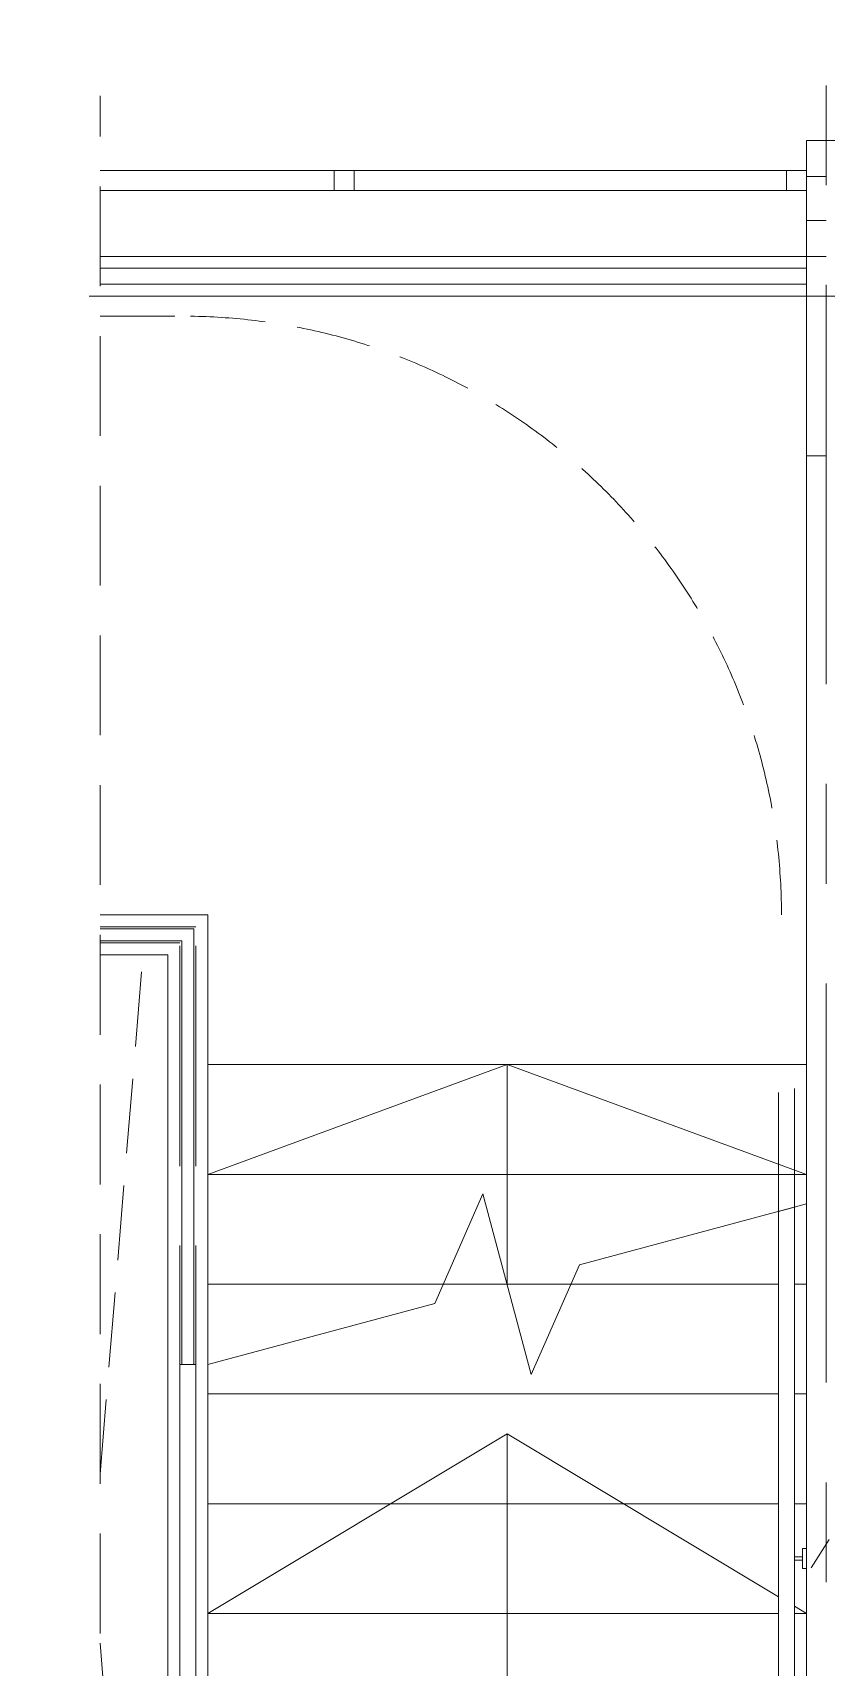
# Model space of a CAD drawing. Header units: millimetres. Extents: x -1834842 to 700335, y -490313101 to 518363.
# Drawn here: x -1243711 to -1241722, y 320934 to 325030 of the extents above; entities that cross this region are included whole.
import ezdxf

# ---------------------------------------------------------------- set-up
doc = ezdxf.new("R2010")
doc.units = ezdxf.units.MM
doc.header["$LTSCALE"] = 0.5
for name, pattern in [('IDA - Grid Line', [3500, 2000, -500, 500, -500]), ('IDA - Hidden 065', [537.5, 375, -162.5]), ('IDA - Hidden 2-1', [750, 500, -250]), ('Overhead', [992.1875, 595.3125, -396.875])]:
    doc.linetypes.add(name, pattern=pattern)
doc.layers.add('0-1', color=8, linetype='Continuous', lineweight=5)
doc.layers.add('S-_COLN----_E-2', color=7, linetype='Continuous', lineweight=9)
doc.layers.add('0-LOWER ROOF', color=7, linetype='Continuous')
for name, color, linetype, lineweight, true_color in [('A-_DETA----_ED-3', 6, 'IDA - Hidden 065', 9, 0xff00ff), ('A-_DETA----_ED-4', 1, 'IDA - Hidden 065', 9, 0xff0000), ('A-_DETA----_ED-5', 6, 'IDA - Hidden 2-1', 9, 0xff00ff), ('A-_HANR----_E', 6, 'Continuous', 9, 0xff00ff), ('A-_HANR----_E3', 6, 'Continuous', 9, 0xff00ff), ('A-_HANR----_E3-1', 6, 'Overhead', 9, 0xff00ff), ('A-_HANR----_E6', 6, 'Continuous', 9, 0xff00ff), ('A-_WALL----_H-2', 9, 'Continuous', 9, 0x808080), ('A-_WALLPRTN_E-1', 6, 'Continuous', 18, 0xff00ff), ('A-_WIND----_E', 6, 'Continuous', 9, 0xff00ff), ('S-_ANOTGRID_E-1', 9, 'IDA - Grid Line', 9, 0x808080), ('S-_STRC----_A', 6, 'Continuous', 9, 0xff00ff), ('S-_STRC----_E', 6, 'Continuous', 9, 0xff00ff)]:
    doc.layers.add(name, color=color, linetype=linetype, lineweight=lineweight, true_color=true_color)

# ---------------------------------------------------------------- blocks, each defined once
blk = doc.blocks.new('1599_DB_A_BLK3_1STGD_R21_rvt-2-BLK 2 LOWER ROOF PLAN')
at = {"layer": 'A-_DETA----_ED-3', "color": 8}
for p, q in [((-169781.4, -29703.1), (-169673.9, -28402.4)), ((-169781.4, -30126.6), (-169673.9, -31427.4))]:
    blk.add_line(p, q, dxfattribs=at)
at = {"layer": 'A-_DETA----_ED-4', "color": 8}
blk.add_line((-169781.4, -26802.4), (-169573.8, -26802.4), dxfattribs=at)
blk.add_arc((-169573.8, -28302.4), 1500, 0, 90, dxfattribs=at)
at = {"layer": 'A-_HANR----_E', "color": 8}
for p, q in [((-168011.4, -29889.9), (-168021.4, -29889.9)), ((-168021.4, -29889.9), (-168021.4, -29939.9)), ((-168021.4, -29939.9), (-168021.4, -29889.9)), ((-168011.4, -29889.9), (-168011.4, -29939.9)), ((-168011.4, -29939.9), (-168011.4, -29889.9)), ((-168021.4, -29910.9), (-168041.4, -29910.9)), ((-168041.4, -29918.9), (-168021.4, -29918.9)), ((-168021.4, -29939.9), (-168011.4, -29939.9))]:
    blk.add_line(p, q, dxfattribs=at)
at = {"layer": 'A-_HANR----_E3', "color": 8}
for p, q in [((-168011.4, -26652.4), (-169781.4, -26652.4)), ((-168011.4, -26652.4), (-168011.4, -26752.4)), ((-168011.4, -26687.4), (-168011.4, -26717.4)), ((-168011.4, -26687.4), (-168011.4, -26717.4)), ((-169781.4, -26752.4), (-168011.4, -26752.4)), ((-169781.4, -28302.4), (-169511.4, -28302.4)), ((-169781.4, -28337.4), (-169546.4, -28337.4)), ((-169781.4, -28337.4), (-169546.4, -28337.4)), ((-169546.4, -28337.4), (-169546.4, -28677.4)), ((-169546.4, -28337.4), (-169546.4, -28677.4)), ((-169511.4, -28302.4), (-169511.4, -28677.4)), ((-169781.4, -28367.4), (-169576.4, -28367.4)), ((-169781.4, -28367.4), (-169576.4, -28367.4)), ((-169576.4, -28367.4), (-169576.4, -28677.4)), ((-169576.4, -28367.4), (-169576.4, -28677.4)), ((-169781.4, -28402.4), (-169611.4, -28402.4)), ((-169611.4, -28402.4), (-169611.4, -28677.4)), ((-169611.4, -28677.4), (-169611.4, -31427.4)), ((-169576.4, -28677.4), (-169576.4, -29428.3)), ((-169576.4, -28677.4), (-169576.4, -29428.3)), ((-169546.4, -28677.4), (-169546.4, -29428.3)), ((-169546.4, -28677.4), (-169546.4, -29428.3)), ((-169511.4, -28677.4), (-169511.4, -31427.4))]:
    blk.add_line(p, q, dxfattribs=at)
at = {"layer": 'A-_HANR----_E3-1', "color": 8}
for p, q in [((-169541.4, -28332.4), (-169781.4, -28332.4)), ((-169541.4, -28677.4), (-169541.4, -28332.4)), ((-169581.4, -28372.4), (-169781.4, -28372.4)), ((-169581.4, -28677.4), (-169581.4, -28372.4)), ((-169581.4, -29428.3), (-169581.4, -28677.4)), ((-169541.4, -29428.3), (-169541.4, -28677.4)), ((-168081.4, -28677.4), (-168041.4, -28677.4)), ((-168081.4, -29045.2), (-168081.4, -28677.4)), ((-168041.4, -29034.5), (-168041.4, -28677.4))]:
    blk.add_line(p, q, dxfattribs=at)
at = {"layer": 'A-_HANR----_E6', "color": 8}
for p, q in [((-168011.4, -26682.4), (-169781.4, -26682.4)), ((-168011.4, -26682.4), (-169781.4, -26682.4)), ((-168011.4, -26722.4), (-168011.4, -26682.4)), ((-168011.4, -26685.1), (-168011.4, -26719.7)), ((-168011.4, -26719.7), (-168011.4, -26685.1)), ((-168011.4, -26722.4), (-169781.4, -26722.4)), ((-169781.4, -26722.4), (-168011.4, -26722.4)), ((-168041.4, -29034.5), (-168081.4, -29045.2)), ((-168041.4, -31152.4), (-168041.4, -29034.5)), ((-168081.4, -31152.4), (-168081.4, -29045.2)), ((-169541.4, -29428.3), (-169581.4, -29428.3)), ((-169581.4, -31427.4), (-169581.4, -29428.3)), ((-169541.4, -31427.4), (-169541.4, -29428.3))]:
    blk.add_line(p, q, dxfattribs=at)
at = {"layer": 'A-_WALL----_H-2', "color": 8}
blk.add_line((-167954.1, -29867.5), (-167999.1, -29938.2), dxfattribs=at)
at = {"layer": 'A-_WALLPRTN_E-1', "color": 8}
for p, q in [((-168011.4, -26362.4), (-166511.4, -26362.4)), ((-168011.4, -26362.4), (-168011.4, -26427.4)), ((-168011.4, -26562.4), (-168011.4, -26427.4)), ((-168011.4, -26562.4), (-167961.4, -26562.4)), ((-168011.4, -26652.4), (-168011.4, -27321.9)), ((-168011.4, -26652.4), (-167961.4, -26652.4)), ((-168011.4, -34727.4), (-168011.4, -27321.9))]:
    blk.add_line(p, q, dxfattribs=at)
at = {"layer": 'A-_WIND----_E', "color": 8}
for p, q in [((-169781.4, -26437.4), (-168061.4, -26437.4)), ((-169194.7, -26487.4), (-169194.7, -26437.4)), ((-169194.7, -26437.4), (-169144.7, -26437.4)), ((-169144.7, -26437.4), (-169144.7, -26487.4)), ((-168061.4, -26437.4), (-168011.4, -26437.4)), ((-168061.4, -26487.4), (-168061.4, -26437.4)), ((-168061.4, -26487.4), (-168061.4, -26437.4)), ((-168011.4, -26437.4), (-168011.4, -26487.4)), ((-168061.4, -26487.4), (-169781.4, -26487.4)), ((-169144.7, -26487.4), (-169194.7, -26487.4)), ((-168011.4, -26487.4), (-168061.4, -26487.4))]:
    blk.add_line(p, q, dxfattribs=at)
at = {"layer": 'S-_COLN----_E-2', "color": 8}
for p, q in [((-168011.4, -27152.4), (-168011.4, -26452.4)), ((-168011.4, -26452.4), (-167961.4, -26452.4)), ((-168011.4, -27152.4), (-167961.4, -27152.4))]:
    blk.add_line(p, q, dxfattribs=at)
at = {"layer": 'S-_STRC----_A', "color": 8}
for p, q in [((-168761.4, -28677.4), (-169511.4, -28952.4)), ((-168761.4, -28952.4), (-168761.4, -28677.4)), ((-168761.4, -28677.4), (-168011.4, -28952.4)), ((-168761.4, -29227.4), (-168761.4, -28952.4)), ((-168761.4, -29602.4), (-169511.4, -30052.4)), ((-168761.4, -29777.4), (-168761.4, -29602.4)), ((-168761.4, -29602.4), (-168081.4, -30010.4)), ((-168761.4, -30052.4), (-168761.4, -29777.4)), ((-168761.4, -30327.4), (-168761.4, -30052.4)), ((-168041.4, -30034.4), (-168011.4, -30052.4))]:
    blk.add_line(p, q, dxfattribs=at)
at = {"layer": 'S-_STRC----_E', "color": 8}
for p, q in [((-168011.4, -26752.4), (-169781.4, -26752.4)), ((-168011.4, -28677.4), (-168011.4, -26752.4)), ((-169781.4, -28302.4), (-169511.4, -28302.4)), ((-169511.4, -28302.4), (-169511.4, -28677.4)), ((-169511.4, -28677.4), (-168011.4, -28677.4)), ((-169511.4, -28952.4), (-169511.4, -28677.4)), ((-168011.4, -28952.4), (-168011.4, -28677.4)), ((-169511.4, -29227.4), (-169511.4, -28952.4)), ((-169511.4, -28952.4), (-168011.4, -28952.4)), ((-168011.4, -29227.4), (-168011.4, -28952.4)), ((-168822, -29001), (-168942.5, -29275.9)), ((-168700.7, -29453.8), (-168822, -29001)), ((-168011.4, -29026.4), (-168580.3, -29178.8)), ((-168011.4, -29227.4), (-168011.4, -29026.4)), ((-168580.3, -29178.8), (-168700.7, -29453.8)), ((-169511.4, -29502.4), (-169511.4, -29227.4)), ((-169511.4, -29227.4), (-168081.4, -29227.4)), ((-168921.2, -29227.4), (-168761.4, -29227.4)), ((-168601.5, -29227.4), (-168081.4, -29227.4)), ((-168041.4, -29227.4), (-168011.4, -29227.4)), ((-168041.4, -29227.4), (-168011.4, -29227.4)), ((-168011.4, -29502.4), (-168011.4, -29227.4)), ((-168011.4, -29502.4), (-168011.4, -29227.4)), ((-168942.5, -29275.9), (-169511.4, -29428.3)), ((-169511.4, -29502.4), (-169511.4, -29428.3)), ((-169511.4, -29777.4), (-169511.4, -29502.4)), ((-169511.4, -29502.4), (-168081.4, -29502.4)), ((-169511.4, -29777.4), (-169511.4, -29502.4)), ((-169511.4, -29502.4), (-168081.4, -29502.4)), ((-168041.4, -29502.4), (-168011.4, -29502.4)), ((-168041.4, -29502.4), (-168011.4, -29502.4)), ((-168011.4, -29777.4), (-168011.4, -29502.4)), ((-168011.4, -29777.4), (-168011.4, -29502.4)), ((-169511.4, -30052.4), (-169511.4, -29777.4)), ((-169511.4, -29777.4), (-168081.4, -29777.4)), ((-169511.4, -30052.4), (-169511.4, -29777.4)), ((-169511.4, -29777.4), (-168081.4, -29777.4)), ((-168041.4, -29777.4), (-168011.4, -29777.4)), ((-168041.4, -29777.4), (-168011.4, -29777.4)), ((-168011.4, -30052.4), (-168011.4, -29777.4)), ((-168011.4, -30052.4), (-168011.4, -29777.4)), ((-169511.4, -30327.4), (-169511.4, -30052.4)), ((-169511.4, -30052.4), (-168081.4, -30052.4)), ((-169511.4, -30327.4), (-169511.4, -30052.4)), ((-169511.4, -30052.4), (-168081.4, -30052.4)), ((-168041.4, -30052.4), (-168011.4, -30052.4)), ((-168041.4, -30052.4), (-168011.4, -30052.4)), ((-168011.4, -30327.4), (-168011.4, -30052.4)), ((-168011.4, -30327.4), (-168011.4, -30052.4))]:
    blk.add_line(p, q, dxfattribs=at)
blk = doc.blocks.new('M_Break Line - M_Break Line-5932486-BLK 2 LOWER ROOF PLAN')
at = {"layer": 'A-_DETA----_ED-5', "color": 8}
blk.add_line((250, 0), (8601.9, 0), dxfattribs=at)
blk = doc.blocks.new('BLK2-LOWER ROOF')
at = {"layer": 'S-_ANOTGRID_E-1'}
blk.add_line((-78664.8, -19724.1), (-78664.8, -132449.9), dxfattribs=at)
at = {"layer": 'S-_ANOTGRID_E-1', "color": 8}
blk.add_line((-85262, -26752.4), (-54403.5, -26752.4), dxfattribs=at)
at = {"layer": '0-1'}
blk.add_blockref('1599_DB_A_BLK3_1STGD_R21_rvt-2-BLK 2 LOWER ROOF PLAN', (89296.6, 0), dxfattribs=at)
at = {"layer": 'A-_DETA----_ED-5', "color": 8, "rotation": 89.9999999999999}
blk.add_blockref('M_Break Line - M_Break Line-5932486-BLK 2 LOWER ROOF PLAN', (-80484.8, -34852.4), dxfattribs=at)

msp = doc.modelspace()

# ---------------------------------------------------------------- block references
at = {"layer": '0-LOWER ROOF', "color": 6}
msp.add_blockref('BLK2-LOWER ROOF', (-1163057.1, 351121.7), dxfattribs=at)

doc.saveas('drawing.dxf')
